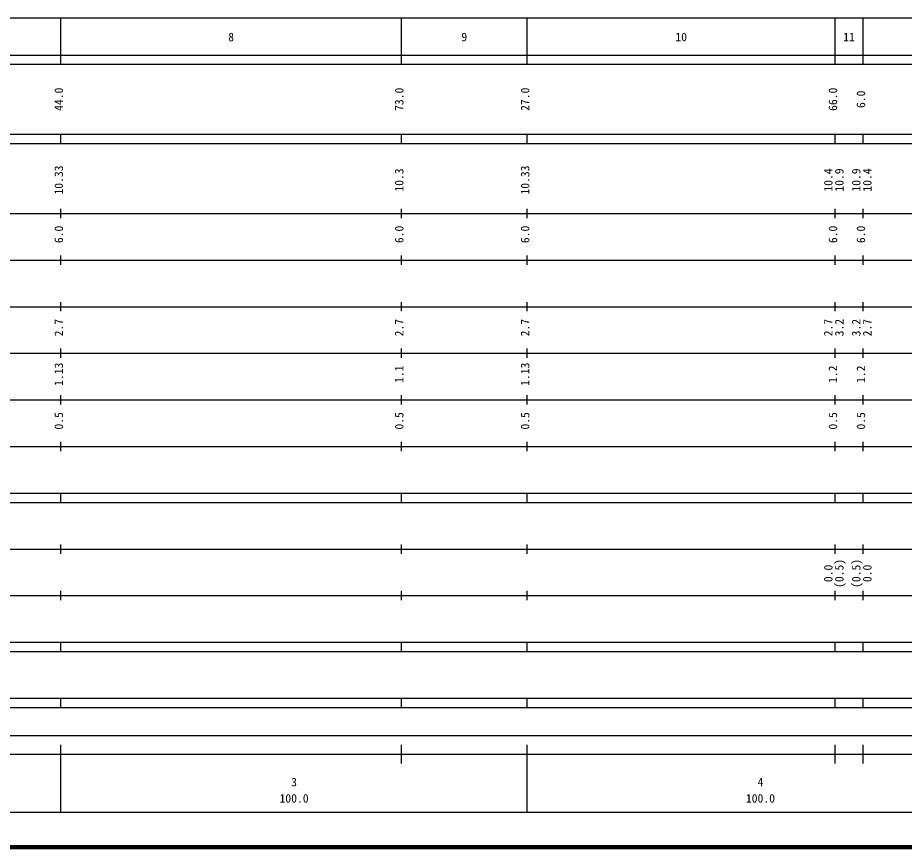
# Model space of a CAD drawing. Units: millimetres on the paper, enlarged 1000 times. Extents: x 40000 to 680000, y 20000 to 380000.
# Drawn here: x 258740 to 448840, y 20000 to 198000 of the extents above; entities that cross this region are included whole.
import ezdxf
from ezdxf.enums import TextEntityAlignment as Align

# ---------------------------------------------------------------- set-up
doc = ezdxf.new("R2010")
doc.units = ezdxf.units.MM
doc.header["$LTSCALE"] = 1000
doc.layers.add('M-TTL', color=2, linetype='Continuous', lineweight=140)
doc.layers.add('M-TTL-BAND', color=7, linetype='Continuous', lineweight=25)
doc.styles.add('ＭＳ ゴシック', font='')
doc.styles.get('ＭＳ ゴシック').set_extended_font_data('MS Gothic')

msp = doc.modelspace()

# ---------------------------------------------------------------- linework, layer by layer
at = {"layer": 'M-TTL'}
msp.add_line((40000, 20000), (680000, 20000), dxfattribs=at)
at = {"layer": 'M-TTL-BAND'}
for p, q in [((68000, 198000), (579000, 198000)), ((268000, 188000), (268000, 198000)), ((341000, 188000), (341000, 198000)), ((368000, 188000), (368000, 198000)), ((434000, 188000), (434000, 198000)), ((440000, 188000), (440000, 198000)), ((40000, 190000), (579000, 190000)), ((40000, 188000), (579000, 188000)), ((40000, 173000), (579000, 173000)), ((268000, 171000), (268000, 173000)), ((341000, 171000), (341000, 173000)), ((368000, 171000), (368000, 173000)), ((434000, 171000), (434000, 173000)), ((440000, 171000), (440000, 173000)), ((40000, 171000), (579000, 171000)), ((40000, 156000), (579000, 156000)), ((268000, 155000), (268000, 157000)), ((341000, 155000), (341000, 157000)), ((368000, 155000), (368000, 157000)), ((434000, 155000), (434000, 157000)), ((440000, 155000), (440000, 157000)), ((268000, 145000), (268000, 147000)), ((341000, 145000), (341000, 147000)), ((368000, 145000), (368000, 147000)), ((434000, 145000), (434000, 147000)), ((440000, 145000), (440000, 147000)), ((46000, 146000), (579000, 146000)), ((268000, 135000), (268000, 137000)), ((341000, 135000), (341000, 137000)), ((368000, 135000), (368000, 137000)), ((434000, 135000), (434000, 137000)), ((440000, 135000), (440000, 137000)), ((52000, 136000), (579000, 136000)), ((46000, 126000), (579000, 126000)), ((268000, 125000), (268000, 127000)), ((341000, 125000), (341000, 127000)), ((368000, 125000), (368000, 127000)), ((434000, 125000), (434000, 127000)), ((440000, 125000), (440000, 127000)), ((52000, 116000), (579000, 116000)), ((268000, 115000), (268000, 117000)), ((341000, 115000), (341000, 117000)), ((368000, 115000), (368000, 117000)), ((434000, 115000), (434000, 117000)), ((440000, 115000), (440000, 117000)), ((268000, 105000), (268000, 107000)), ((341000, 105000), (341000, 107000)), ((368000, 105000), (368000, 107000)), ((434000, 105000), (434000, 107000)), ((440000, 105000), (440000, 107000)), ((46000, 106000), (579000, 106000)), ((40000, 96000), (579000, 96000)), ((268000, 94000), (268000, 96000)), ((341000, 94000), (341000, 96000)), ((368000, 94000), (368000, 96000)), ((434000, 94000), (434000, 96000)), ((440000, 94000), (440000, 96000)), ((40000, 94000), (579000, 94000)), ((49000, 84000), (579000, 84000)), ((268000, 83000), (268000, 85000)), ((341000, 83000), (341000, 85000)), ((368000, 83000), (368000, 85000)), ((434000, 83000), (434000, 85000)), ((440000, 83000), (440000, 85000)), ((268000, 73000), (268000, 75000)), ((341000, 73000), (341000, 75000)), ((368000, 73000), (368000, 75000)), ((434000, 73000), (434000, 75000)), ((440000, 73000), (440000, 75000)), ((40000, 74000), (579000, 74000)), ((40000, 64000), (579000, 64000)), ((268000, 62000), (268000, 64000)), ((341000, 62000), (341000, 64000)), ((368000, 62000), (368000, 64000)), ((434000, 62000), (434000, 64000)), ((440000, 62000), (440000, 64000)), ((40000, 62000), (579000, 62000)), ((40000, 52000), (579000, 52000)), ((268000, 50000), (268000, 52000)), ((341000, 50000), (341000, 52000)), ((368000, 50000), (368000, 52000)), ((434000, 50000), (434000, 52000)), ((440000, 50000), (440000, 52000)), ((40000, 50000), (579000, 50000)), ((71000, 44000), (565000, 44000)), ((268000, 27500), (268000, 42000)), ((341000, 38000), (341000, 42000)), ((368000, 27500), (368000, 42000)), ((434000, 38000), (434000, 42000)), ((440000, 38000), (440000, 42000)), ((40000, 40000), (579000, 40000)), ((68000, 27500), (579000, 27500))]:
    msp.add_line(p, q, dxfattribs=at)

# ---------------------------------------------------------------- texts
at = {"layer": 'M-TTL-BAND', "style": 'ＭＳ ゴシック'}
for s, p in [('8', (304500, 192405)), ('9', (354500, 192405)), ('10', (401000, 192405)), ('11', (437000, 192405)), ('3', (318000, 32523)), ('4', (418000, 32523)), ('100.0', (318000, 29033)), ('100.0', (418000, 29033))]:
    msp.add_text(s, height=1833, dxfattribs=at).set_placement(p, align=Align.BOTTOM_CENTER)
for s, p in [('44.0', (269000, 180500)), ('73.0', (342000, 180500)), ('27.0', (369000, 180500)), ('66.0', (435000, 180500)), ('6.0', (441000, 180500)), ('10.33', (269000, 163174)), ('10.3', (342000, 163174)), ('10.33', (369000, 163174)), ('10.4', (434000, 163174)), ('10.9', (436370, 163174)), ('10.9', (440000, 163174)), ('10.4', (442370, 163174)), ('6.0', (269000, 151500)), ('6.0', (342000, 151500)), ('6.0', (369000, 151500)), ('6.0', (435000, 151500)), ('6.0', (441000, 151500)), ('2.7', (269000, 131500)), ('2.7', (342000, 131500)), ('2.7', (369000, 131500)), ('2.7', (434000, 131500)), ('3.2', (436370, 131500)), ('3.2', (440000, 131500)), ('2.7', (442370, 131500)), ('1.13', (269000, 121500)), ('1.13', (369000, 121500)), ('1.1', (342000, 121500)), ('1.2', (435000, 121500)), ('1.2', (441000, 121500)), ('0.5', (269000, 111500)), ('0.5', (342000, 111500)), ('0.5', (369000, 111500)), ('0.5', (435000, 111500)), ('0.5', (441000, 111500)), ('0.0', (434000, 78764)), ('(0.5)', (436370, 78764)), ('(0.5)', (440000, 78764)), ('0.0', (442370, 78764))]:
    msp.add_text(s, height=1833, rotation=90, dxfattribs=at).set_placement(p, align=Align.BOTTOM_CENTER)

doc.saveas('drawing.dxf')
